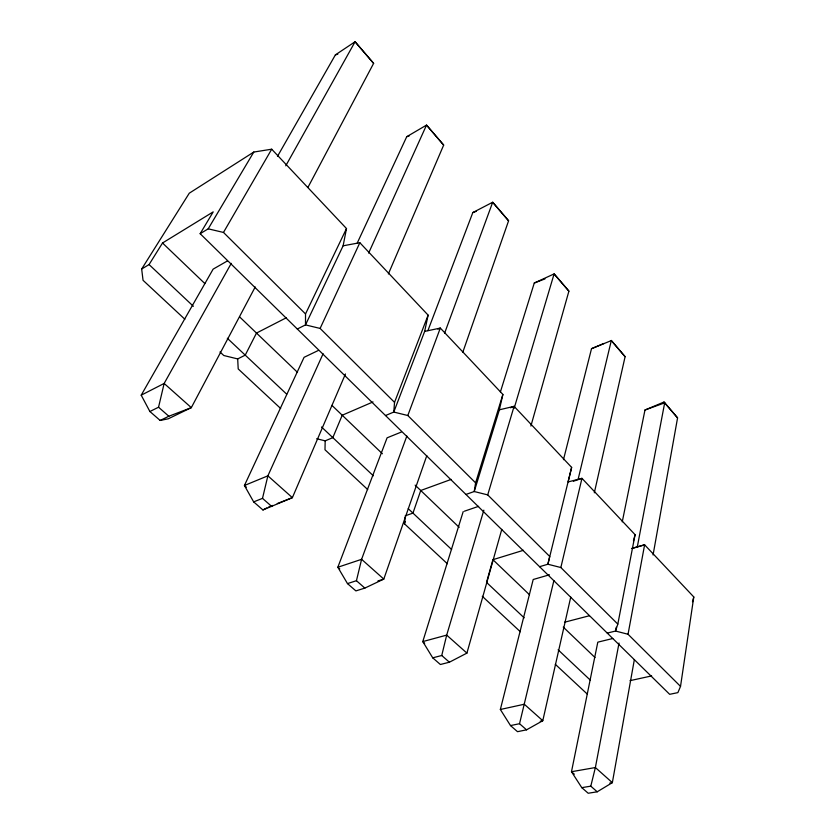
<?xml version="1.0" encoding="UTF-8"?>
<svg xmlns="http://www.w3.org/2000/svg" width="835" height="835" viewBox="0 0 835 835"><rect width="100%" height="100%" fill="white"/><g stroke="black" fill="none" stroke-linecap="round" stroke-linejoin="round"><path stroke-width="1.25" d="M184.859 319.241L143.046 280.299L141.668 269.027L189.274 193.198L253.798 152.043L271.699 149.204L346.494 228.55L305.526 313.939L305.495 324.898L297.302 329.011M373.015 401.938L342.214 415.235L332.831 437.634L325.18 440.849L324.992 449.773L367.713 489.571M394.537 402.345L320.118 328.426L305.495 324.898L343.122 245.803L359.843 242.703L428.115 315.129L394.537 402.345L393.776 412.062L385.499 415.538M447.351 563.75L404.474 523.806L405.132 516.959M141.668 269.027L149.068 264.559L162.522 242.995L213.196 211.881L200.16 233.696L669.67 694.323L677.884 692.622L680.525 686.391L693.791 596.962L644.62 544.806L631.5 548.511M475.606 482.86L407.804 415.517L393.776 412.062L424.66 331.391L440.316 328.071L502.889 394.454L475.606 482.86L474.228 491.523L465.93 494.445M634.349 659.64L612.347 782.656L597.213 791.799L588.205 793.25L581.786 787.655L571.484 771.728L597.808 642.157L612.765 638.504M653.064 554.962L677.571 417.886L664.023 402.011L644.975 410.016L622.263 521.833M680.525 686.391L628.035 634.256L644.62 544.806L632.21 548.418M619.038 643.023L595.376 767.542L590.794 786.163L597.213 791.799M637.209 547.405L664.681 402.846L664.023 402.011M616.261 627.231L615.52 631.041L607.254 633.087M628.035 634.256L615.52 631.041L617.816 624.11L635.08 534.682L581.964 478.34L568.092 481.941L571.641 467.391L514.089 406.342L499.372 409.808L474.228 491.523L487.713 494.894L549.743 556.496L547.875 564.23L539.577 566.694M343.122 245.803L346.494 228.55M424.66 331.391L428.115 315.129M570.743 597.088L542.792 720.709L526.541 729.832L517.512 731.679L510.509 725.584L500.353 709.479L533.2 579.5L549.451 574.793M594.322 492.817L625.102 356.681L611.251 340.461L625.102 356.681M499.372 409.808L502.889 394.454M227.381 260.958L213.134 269.131L141.209 395.174L149.893 411.509L158.546 407.219L164.151 383.453L231.264 263.349M617.816 624.11L560.849 567.529L581.964 478.34L573.384 481.242M318.125 350.564L304.076 357.317L244.425 485.5L253.663 501.887L262.503 498.359L267.878 475.835L323.103 353.737M401.27 432.081L387.096 437.822L337.841 567.247L347.485 583.592L356.441 580.711L361.597 559.314L406.843 436.058M553.897 580.555L519.537 723.705L526.541 729.832M578.154 479.175L611.303 340.596L591.514 348.686L563.468 459.688M463.195 511.615L422.781 641.593L432.728 657.834L441.746 655.496L446.694 635.111L483.851 510.154M571.641 467.391L547.875 564.23L560.849 567.529M633.452 540.965L635.08 534.682M692.486 601.753L693.791 596.962M432.728 657.834L440.379 664.503L449.397 662.207L466.911 653.116L501.783 529.359M530.893 426.048L568.906 291.144L554.116 273.901L534.275 283.023L500.405 391.949M523.42 550.296L492.921 559.69L486.523 582.392L524.192 617.858M487.713 494.894L514.089 406.342L510.467 407.762M514.141 408.325L554.116 273.901L568.906 291.144M404.474 523.806L405.319 521.343M426.8 455.628L383.797 579.093L364.853 588.091L355.887 590.909L347.485 583.592M462.778 352.339L508.588 220.795L492.692 202.247L472.829 212.549L427.885 330.65M444.627 333.144L492.692 202.247L508.588 220.795M407.804 415.517L440.316 328.071L437.947 329.167M345.45 373.965L292.375 497.66L262.921 509.955L253.663 501.887M388.369 273.953L443.677 145.081L426.528 125.093L406.728 136.71L357.265 242.995M368.632 253.078L426.528 125.093L443.677 145.081M320.118 328.426L359.843 242.703M255.228 286.958L191.319 407.647L168.221 418.815L160.163 420.454L149.893 411.509M307.927 187.426L373.621 63.366L355.084 41.75L335.388 54.88L277.481 156.364M285.768 165.8L355.084 41.75L373.621 63.366M200.16 233.696L208.207 228.832L223.477 232.433L271.699 149.204M208.207 228.832L253.798 152.043M262.921 509.955L266.866 507.889M286.29 317.78L256.491 333.061L245.229 355.136L237.683 358.925L223.811 355.522L220.002 351.984M141.209 395.174L164.151 383.453L191.319 407.647L168.837 416.248L160.163 420.454M591.514 348.686L603.872 343.488M268.828 506.855L272.471 505.436M277.272 503.557L292.375 497.66L267.878 475.835L244.425 485.5L246.377 487.212M534.275 283.023L544.984 278.9M451.203 479.394L420.736 490.5L412.96 513.097L405.246 515.811M644.975 410.016L664.681 402.846L677.571 417.886M472.829 212.549L476.305 211.338M464.375 511.218L478.601 506.344M377.921 580.951L383.797 579.093L361.597 559.314L337.841 567.247L339.761 568.938M406.728 136.71L409.192 135.948M335.388 54.88L337.82 54.223M564.512 622.232L589.427 615.739M630.039 680.65L651.634 675.922M500.353 709.479L524.296 704.239L542.792 720.709L540.245 721.231M510.509 725.584L519.537 723.705M581.786 787.655L590.794 786.163M609.811 783.084L612.347 782.656L595.376 767.542L571.484 771.728L574.313 774.212M316.684 438.73L325.18 440.849M424.702 643.274L422.781 641.593L446.694 635.111L466.911 653.116M158.546 407.219L168.837 416.248M262.503 498.359L271.782 506.501M356.441 580.711L364.853 588.091M441.746 655.496L449.397 662.207M280.685 408.503L238.205 368.934L237.683 358.925M482.275 596.284L520.351 631.751M555.275 664.274L587.349 694.146M149.068 264.559L193.376 306.299M227.318 338.258L286.676 394.162M321.527 426.988L373.36 475.814M408.242 508.661L451.631 549.524M558.114 649.807L590.397 680.212M162.522 242.995L204.805 283.524M239.572 316.851L297.49 372.358M331.965 405.403L382.409 453.76M415.131 485.125L459.177 527.344M492.921 559.69L529.505 594.76M563.26 627.106L595.011 657.542M223.477 232.433L305.526 313.939"/></g></svg>
